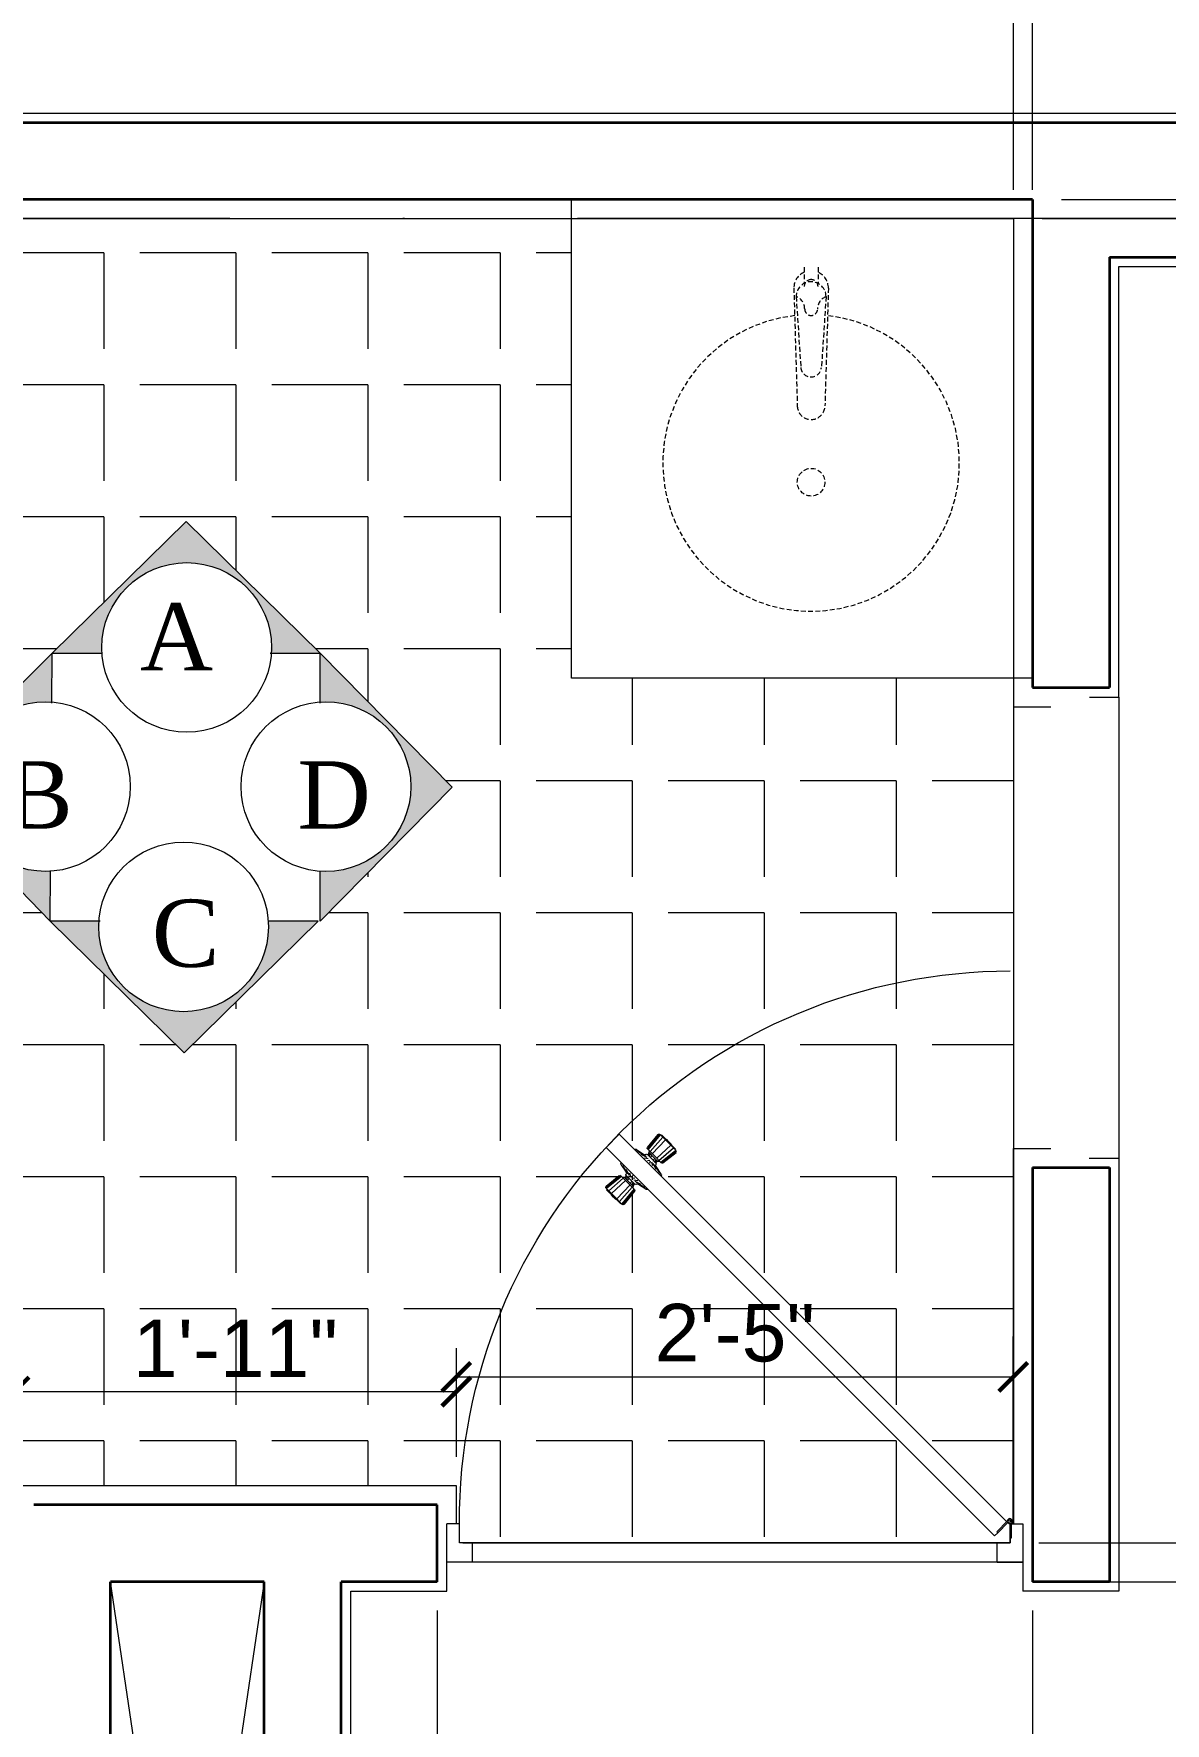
# Model space of a CAD drawing. Header units: inches. Extents: x 10755 to 33653, y -10992 to 10708.
# Drawn here: x 20546.8 to 20605.7, y 4442.9 to 4530.9 of the extents above; entities that cross this region are included whole.
import ezdxf

# ---------------------------------------------------------------- set-up
doc = ezdxf.new("R2010")
doc.units = ezdxf.units.IN
doc.header["$MEASUREMENT"] = 0
doc.linetypes.add('ACAD_ISO10W100', pattern=[18, 12, -3, 0, -3])
doc.linetypes.add('HIDDEN', pattern=[0.375, 0.25, -0.125])
for name, color, linetype, lineweight in [('beam in plan', 241, 'HIDDEN', 20), ('calico brown', 43, 'Continuous', 9), ('centerline', 9, 'ACAD_ISO10W100', 5), ('Dimention', 4, 'Continuous', 15), ('hatch', 33, 'Continuous', 5), ('hatch 2', 8, 'Continuous', 13), ('L1 furnitures', 252, 'Continuous', 9), ('PLASTER', 50, 'Continuous', 9), ('PUERTAS', 7, 'Continuous', 0), ('sill line', 21, 'Continuous', 20), ('Text', 150, 'Continuous', 18), ('Text1', 3, 'Continuous', 18), ('tile', 93, 'Continuous', 0), ('wall', 1, 'Continuous', 35)]:
    doc.layers.add(name, color=color, linetype=linetype, lineweight=lineweight)
doc.styles.add('ATTR', font='romans.shx', dxfattribs={"width": 0.8, "height": 0.7})
doc.styles.get("Standard").update_dxf_attribs({"font": 'arial.ttf'})
doc.dimstyles.new('s3', dxfattribs={"dimscale": 3, "dimtxt": 1, "dimasz": 0.5, "dimexe": 0.5, "dimexo": 0.5, "dimgap": 0.25, "dimtad": 1, "dimzin": 3, "dimdsep": 46, "dimlunit": 4, "dimtxsty": 'Standard', "dimblk": 'ARCHTICK', "dimcen": 0, "dimclrd": 256, "dimclre": 256, "dimclrt": 6, "dimadec": 0, "dimazin": 0, "dimtfac": 0.5, "dimtix": 1, "dimtmove": 1, "dimatfit": 3, "dimfxl": 0.5, "dimfrac": 1, "dimtolj": 1, "dimtzin": 0, "dimarcsym": 1})

# ---------------------------------------------------------------- blocks, each defined once
blk = doc.blocks.new('2ft6in')
at = {"layer": 'PUERTAS', "color": 2}
for p, q in [((0.8382739571970887, 2.098696305183694), (21.02350648355787, 22.28325227598543)), ((21.70704303888488, 21.59971572085487), (21.02350648355787, 22.28325227598543)), ((21.70704303888488, 21.59971572085487), (1.474670060357312, 1.368019297719002)), ((18.32758337960695, 21.75791146312258), (18.31359909029561, 21.77189575222292)), ((21.18170222543995, 18.90379261710041), (21.19568651512964, 18.8898083279928)), ((0, 2.000000000181899), (0, 0)), ((0.5999999998311978, 2.000000000181899), (0, 2.000000000181899)), ((0.5999999998311978, 1.262818769129808), (0.5999999998311978, 2.036860984335362)), ((0.6666666669188999, 1.262818769129808), (0.6666666669188999, 2.007517386417021)), ((1.312399352464126, 1.530290005626739), (0.785817910276819, 2.05687144780677)), ((1.359539804601809, 1.577430457567971), (0.8122093053243589, 2.124760956830869)), ((29.33333333366318, 0.9999999998981366), (29.33333333366318, 2.000000000181899)), ((29.33333333366318, 2.000000000181899), (30, 2.000000000181899)), ((30, 0), (30, 2.000000000181899)), ((0.6666666669188999, 1.262818769129808), (0.5999999998311978, 1.262818769129808)), ((0.6666666669188999, 0.9999999998981366), (0.6666666669188999, 1.262818769129808)), ((1.333333333255723, 0.9999999998981366), (0.6666666669188999, 0.9999999998981366)), ((1.359539804601809, 1.577430457567971), (1.312399352464126, 1.530290005626739)), ((1.474670060357312, 1.368019297719002), (1.312399352464126, 1.530290005626739)), ((1.333333333255723, 0), (1.333333333255723, 0.9999999998981366)), ((28.6666666669189, 0), (28.6666666669189, 0.9999999998981366)), ((28.6666666669189, 0.9999999998981366), (29.33333333366318, 0.9999999998981366)), ((1.333333333255723, 0), (0, 0)), ((28.6666666669189, 0), (30, 0))]:
    blk.add_line(p, q, dxfattribs=at)
at = {"layer": 'PUERTAS', "color": 8}
for p, q in [((18.43777046614559, 21.89606712845125), (18.56194184237393, 22.02023850428668)), ((18.57592613148154, 22.00625421517907), (18.56194184237393, 22.02023850428668)), ((19.41588949144352, 21.38341861975641), (18.75407618461759, 22.13581887570763)), ((19.50817554377136, 21.47570467208425), (18.87634177459404, 22.25808446550218)), ((19.55196348542813, 21.52759258737933), (18.93182624061592, 22.29548894418986)), ((18.80624500781414, 20.78187410917599), (18.03834865038516, 21.40201135437383)), ((18.85813292232342, 20.82566205140756), (18.07575312908739, 21.45749582019198)), ((18.95041897482588, 20.9179481033425), (18.19801871967502, 21.57976141037943)), ((18.43777046614559, 21.89606712845125), (18.31359909029561, 21.77189575222292)), ((19.0660623946751, 21.03359152357734), (18.33844149246579, 21.72018418336665)), ((19.29730264257523, 21.26483177109185), (18.61365341179771, 21.99539610272041)), ((19.40236335369991, 21.07919408239104), (19.30924124617013, 21.17231618993537)), ((19.46828713273862, 21.14511786163348), (19.37516502520884, 21.23823996877763)), ((19.51088395994157, 21.18771468842169), (19.41776185238268, 21.28083679596602)), ((19.53116815633257, 21.20799888542388), (19.43804604880279, 21.30112099296821)), ((19.88894823807641, 21.24480114538892), (19.57588524543098, 21.08305204751377)), ((20.06677259269054, 21.42262550058513), (19.63939511936042, 21.14656192144321)), ((18.91121209459379, 20.26706500189903), (19.18727567314636, 20.69444247522188)), ((19.12583870976232, 20.80266943824245), (19.03271660240716, 20.89579154578678)), ((19.14612290635705, 20.82295363524463), (19.05300079882727, 20.91607574239606)), ((19.08903644920792, 20.44488935670233), (19.25078554687207, 20.75795234915131)), ((19.18871973335627, 20.86555046243302), (19.09559762579738, 20.95867256918427)), ((19.25464351239498, 20.93147424128256), (19.16152140483609, 21.02459634843399)), ((19.2765418641211, 20.63239477142633), (19.32034397334792, 20.82751077561261)), ((19.4262437542493, 20.78209666175826), (19.39595102271414, 20.90311782478966)), ((19.55174093283131, 20.90759384033299), (19.43071977020008, 20.93788657187542)), ((19.70144282295951, 21.05729573066492), (19.50632681898423, 21.01349362144538)), ((20.48108649297501, 20.27765206085314), (20.43728438415565, 20.08253605666687)), ((20.66859190788819, 20.46515747557714), (20.50684281042777, 20.15209448312817)), ((20.84641626288067, 20.64298183038045), (20.57035268394975, 20.2156043570576)), ((19.69085576440557, 19.48742133169435), (20.11823323773569, 19.76348491083627)), ((19.86868011939805, 19.66524568689056), (20.1817431114614, 19.8269947847657)), ((20.05618553434033, 19.85275110161456), (20.25130153793725, 19.896553211227)), ((20.20566487207543, 19.38245424490015), (20.82580211688764, 18.61455788808962)), ((20.20588742467226, 20.00245299194648), (20.32690858730348, 19.97216026040405)), ((20.22646020114189, 19.7020479476414), (20.31958230808959, 19.60892584009707)), ((20.246744397562, 19.72233214385778), (20.33986650509178, 19.62921003631345)), ((20.2494528137322, 19.43434216019523), (20.88128658229834, 18.65196236678457)), ((20.28934122473584, 19.764928970646), (20.38246333209099, 19.67180686350184)), ((20.33138460264308, 20.12795017052122), (20.36167733478942, 20.00692900748982)), ((20.34173886606004, 19.52662821252306), (21.00355217288597, 18.77422795696475)), ((20.35526500380365, 19.83085275028134), (20.4483871111297, 19.73773064273701)), ((20.45738228588016, 19.64227163235773), (21.14397494550212, 18.91465072956635)), ((20.50298484507948, 19.97857259099692), (20.59610695205629, 19.88545048385276)), ((20.5689086241473, 20.04449636984646), (20.662030731095, 19.9513742630952)), ((20.61150545114651, 20.08709319703485), (20.70462755809422, 19.99397108988342)), ((20.63178964753752, 20.10737739403703), (20.7249117550964, 20.0142552864927)), ((20.68862253378029, 19.87351188027242), (21.41918686503777, 19.18986264891282)), ((20.8072093820665, 19.99209872893698), (21.55960963782854, 19.33028542230022)), ((20.89949543459807, 20.08438478087191), (21.68187522780499, 19.4525510124804)), ((20.9513833494857, 20.12817272310349), (21.71927970688557, 19.50803547829855)), ((21.31985789077589, 19.01397970382823), (21.19568651512964, 18.8898083279928)), ((21.31985789077589, 19.01397970382823), (21.44402926700423, 19.13815108005656)), ((21.43004497748916, 19.15213536915689), (21.44402926700423, 19.13815108005656)), ((0, 0), (30, 0))]:
    blk.add_line(p, q, dxfattribs=at)
at = {"layer": 'PUERTAS', "color": 1}
for p, q in [((18.81952605492552, 22.2498541384266), (18.45175475583528, 21.88208283895074)), ((18.89502697312855, 22.27676966404397), (18.47604745192803, 21.85779014284344)), ((18.84381875142572, 22.2255614423193), (18.81952605492552, 22.2498541384266)), ((19.54162230074871, 21.59345231946645), (18.99403303416329, 22.27151480693283)), ((18.05706793055288, 21.43881062164292), (18.47604745192803, 21.85779014284344)), ((18.74038527513039, 20.79221529384813), (18.06232278764946, 21.33980456041172)), ((18.08398345616297, 21.51431153987505), (18.45175475583528, 21.88208283895074)), ((18.10827615225571, 21.49001884376776), (18.08398345616297, 21.51431153987505)), ((18.82941132228007, 20.79694045118958), (19.18315423303284, 21.15068336174591)), ((19.53689714398934, 21.50442627230223), (19.18315423303284, 21.15068336174591)), ((19.45067418774124, 21.31374913130276), (19.23538132561953, 21.09845626918104)), ((19.54793476435589, 21.22476549322892), (19.32850343314931, 21.00533416163671)), ((19.53826763897086, 21.2150983680549), (19.44514553202316, 21.30822047559923)), ((19.44558754729223, 21.41311667580885), (19.45067418774124, 21.40803003557812)), ((19.63769800122827, 21.22888655342831), (19.64144482687698, 21.22577115285094)), ((19.73673045492615, 21.23541460421256), (19.73120806377847, 21.22989221345051)), ((20.12170753403916, 21.49083049691399), (19.73673045492615, 21.23541460421256)), ((20.22319829370826, 21.48362064112007), (20.21598843831453, 21.49083049691399)), ((18.84300709806848, 20.21213006055768), (19.09842299038428, 20.59710713966342)), ((18.92072091935552, 20.88825004768296), (18.92580755980453, 20.88316340745951)), ((19.02008846387616, 20.88316340745951), (19.23538132561953, 21.09845626918104)), ((19.11873922674567, 20.79556995561143), (19.02561711976887, 20.88869206315576)), ((19.09842299038428, 20.59710713966342), (19.10394538153196, 20.60262953081838)), ((19.10495104116853, 20.69613959335402), (19.10806644175318, 20.69239276790177)), ((19.10907210176811, 20.78590283044468), (19.32850343314931, 21.00533416163671)), ((20.65920536671183, 20.31293969261606), (20.65368297597161, 20.3074173014611)), ((20.91462125940598, 20.69791677172179), (20.65920536671183, 20.31293969261606)), ((20.90741140380851, 20.79940753139817), (20.91462125940598, 20.79219767599716)), ((18.85021695366595, 20.1106393008813), (18.84300709806848, 20.11784915628232)), ((19.53443006318412, 19.42642619116668), (19.54163991918904, 19.41921633537277)), ((19.63592082326068, 19.41921633537277), (20.02089790257742, 19.67463222806691)), ((20.02089790257742, 19.67463222806691), (20.02642029314302, 19.68015461922914)), ((20.11993035566411, 19.68116027885117), (20.11618353001541, 19.68427567942854)), ((20.2096935925656, 19.68528133905056), (20.42912492435426, 19.90471267064277)), ((20.21936071792152, 19.69494846422458), (20.3124828254804, 19.60182635707315)), ((20.22073121351423, 19.40562055997725), (20.57447412385955, 19.75936347092647)), ((20.30695416976232, 19.59629770097672), (20.52224703188404, 19.81159056309843)), ((20.31204081018222, 19.49693015647063), (20.30695416976232, 19.50201679709426)), ((20.64855625573546, 20.12414400222769), (20.42912492435426, 19.90471267064277)), ((20.7375398935983, 20.02688342481997), (20.52224703188404, 19.81159056309843)), ((20.92821703481604, 20.11310638108989), (20.57447412385955, 19.75936347092647)), ((20.63888913037954, 20.11447687666805), (20.73201123770559, 20.02135476912372)), ((20.65267731592758, 20.21390723892546), (20.64956191534293, 20.21765406477061)), ((20.83690743811894, 20.02179678498942), (20.83182079769904, 20.02688342481997)), ((21.01724308179109, 20.11783153843135), (21.69530556924292, 19.57024227186776)), ((21.70056042636861, 19.47123621102946), (21.28158090513898, 19.05225668943604)), ((21.67364490072941, 19.39573529240442), (21.30587360166828, 19.02796399332874)), ((21.64935220463667, 19.42002798851172), (21.67364490072941, 19.39573529240442)), ((20.21600605675485, 19.3165945128203), (20.76359532293282, 18.63853202534665)), ((20.86260138376383, 18.63327716823551), (21.28158090513898, 19.05225668943604)), ((20.91380960587412, 18.68448538996017), (20.93810230217059, 18.66019269385288)), ((20.93810230217059, 18.66019269385288), (21.30587360166828, 19.02796399332874))]:
    blk.add_line(p, q, dxfattribs=at)
at = {"layer": 'PUERTAS', "color": 2}
for radius in [0.1293466780470952, 0.06268001137998874]:
    blk.add_circle((0.683333333407063, 2.135785798513098), radius, dxfattribs=at)
at = {"layer": 'PUERTAS', "color": 8}
blk.add_arc((0.683333333407063, 2.135785798513098), 28.65032177470216, 359.7284504388661, 90.03333050544015, dxfattribs=at)
at = {"layer": 'PUERTAS', "color": 1}
for centre, start, end in [((18.94216742526623, 22.22962921210274), 38.92362674490477, 135.0000000005896), ((19.40353373560356, 21.36088958324399), 315.0000000005895, 44.99999999941044), ((19.48975669185165, 21.55156672463636), 315.0000000005895, 38.92362674490477), ((19.59507521649357, 21.17762504128768), 50.2572454163386, 135.0000000005896), ((19.68406761164078, 21.27703266578465), 230.2572454163386, 315.0000000005895), ((20.16884798617684, 21.44369004496548), 44.99999999941044, 135.0000000005896), ((18.78227087014238, 20.84408090313809), 231.0763732541847, 315.0000000005895), ((18.97294801173848, 20.93030385939346), 224.9999999994105, 315.0000000005895), ((19.15621255390579, 20.73876237810327), 135.0000000005896, 219.7427545827537), ((19.05680492939427, 20.64976998315251), 315.0000000005895, 39.74275458275378), ((20.70082342810929, 20.26027684951987), 135.0000000005896, 219.7427545827537), ((20.86748080726829, 20.74505722366303), 315.0000000005895, 44.99999999941044), ((18.89014755020617, 20.16498960861645), 135.0000000005896, 224.9999999994105), ((19.58878037132672, 19.466356787314), 224.9999999994105, 315.0000000005895), ((20.0735607452807, 19.63301416728791), 50.2572454163386, 135.0000000005896), ((20.16255314042792, 19.73242179099179), 230.2572454163386, 315.0000000005895), ((20.26787166565191, 19.35848010764312), 135.0000000005896, 218.9236267449048), ((20.35409462172538, 19.54915724903549), 135.0000000005896, 224.9999999994105), ((20.60141580359777, 20.1712844541762), 315.0000000005895, 39.74275458275378), ((20.78468034556136, 19.97974297288602), 44.99999999941044, 135.0000000005896), ((20.97535748675, 20.06596592914138), 51.07637325418466, 135.0000000005896), ((21.65341997423093, 19.5183766629707), 315.0000000005895, 51.07637325418466), ((20.81546093162615, 18.68041762017674), 218.9236267449048, 315.0000000005895)]:
    blk.add_arc(centre, 0.06666666666710647, start, end, dxfattribs=at)
blk = doc.blocks.new('_ArchTick')
at = {"color": 0, "const_width": 0.15}
blk.add_lwpolyline([(-0.5, -0.5), (0.5, 0.5)], dxfattribs=at)
blk = doc.blocks.new('*D1941')
at = {"layer": 'Defpoints', "color": 0, "transparency": 16777216}
for p in [(6680.552512747375, 6868.954660867959), (6680.552512747375, 6851.81887165968), (6751.552521635111, 6851.81879895947)]:
    blk.add_point(p, dxfattribs=at)
at = {"layer": 'Dimention', "lineweight": -2, "transparency": 16777216}
for p, q in [((6680.552512747375, 6853.31887165968), (6680.552512747375, 6870.454660867959)), ((6751.552521635111, 6853.31879895947), (6751.552521635111, 6870.454660867959)), ((6751.552521635111, 6868.954660867959), (6680.552512747375, 6868.954660867959))]:
    blk.add_line(p, q, dxfattribs=at)
at = {"layer": 'Dimention', "lineweight": -2, "transparency": 16777216, "xscale": 1.5, "yscale": 1.5, "zscale": 1.5, "rotation": 180}
blk.add_blockref('_ArchTick', (6680.552512747375, 6868.954660867959), dxfattribs=at)
at = {"layer": 'Dimention', "lineweight": -2, "transparency": 16777216, "xscale": 1.5, "yscale": 1.5, "zscale": 1.5}
blk.add_blockref('_ArchTick', (6751.552521635111, 6868.954660867959), dxfattribs=at)
at = {"layer": 'Dimention', "color": 6, "transparency": 16777216, "insert": (6716.052517191243, 6871.236379831124), "char_height": 3, "attachment_point": 5}
blk.add_mtext('\\A1;5\'-11"', dxfattribs=at)
blk = doc.blocks.new('*D1942')
at = {"layer": 'Defpoints', "color": 0, "transparency": 16777216}
for p in [(6750.552520918854, 6863.533037452369), (6681.552512299345, 6851.818819100883), (6750.552520918854, 6851.817645203046)]:
    blk.add_point(p, dxfattribs=at)
at = {"layer": 'Dimention', "lineweight": -2, "transparency": 16777216}
for p, q in [((6681.552512299345, 6853.318819100883), (6681.552512299345, 6865.033037452369)), ((6750.552520918854, 6853.317645203046), (6750.552520918854, 6865.033037452369)), ((6681.552512299345, 6863.533037452369), (6750.552520918854, 6863.533037452369))]:
    blk.add_line(p, q, dxfattribs=at)
at = {"layer": 'Dimention', "lineweight": -2, "transparency": 16777216, "xscale": 1.5, "yscale": 1.5, "zscale": 1.5, "rotation": 180}
blk.add_blockref('_ArchTick', (6681.552512299345, 6863.533037452369), dxfattribs=at)
at = {"layer": 'Dimention', "lineweight": -2, "transparency": 16777216, "xscale": 1.5, "yscale": 1.5, "zscale": 1.5}
blk.add_blockref('_ArchTick', (6750.552520918854, 6863.533037452369), dxfattribs=at)
at = {"layer": 'Dimention', "color": 6, "transparency": 16777216, "insert": (6716.052516609099, 6865.814756415534), "char_height": 3, "attachment_point": 5}
blk.add_mtext('\\A1;5\'-9"', dxfattribs=at)
blk = doc.blocks.new('*D1946')
at = {"layer": 'Defpoints', "color": 0, "transparency": 16777216}
for p in [(6721.551281393722, 6790.726478796198), (6721.551281393722, 6785.825515271734), (6698.551281393668, 6776.825515271742)]:
    blk.add_point(p, dxfattribs=at)
at = {"layer": 'Dimention', "lineweight": -2, "transparency": 16777216}
for p, q in [((6698.551281393668, 6778.325515271742), (6698.551281393668, 6792.226478796198)), ((6721.551281393722, 6787.325515271734), (6721.551281393722, 6792.226478796198)), ((6698.551281393668, 6790.726478796198), (6721.551281393722, 6790.726478796198))]:
    blk.add_line(p, q, dxfattribs=at)
at = {"layer": 'Dimention', "lineweight": -2, "transparency": 16777216, "xscale": 1.5, "yscale": 1.5, "zscale": 1.5, "rotation": 180}
blk.add_blockref('_ArchTick', (6698.551281393668, 6790.726478796198), dxfattribs=at)
at = {"layer": 'Dimention', "lineweight": -2, "transparency": 16777216, "xscale": 1.5, "yscale": 1.5, "zscale": 1.5}
blk.add_blockref('_ArchTick', (6721.551281393722, 6790.726478796198), dxfattribs=at)
at = {"layer": 'Dimention', "color": 6, "transparency": 16777216, "insert": (6710.051281393695, 6792.982617950359), "char_height": 3, "attachment_point": 5}
blk.add_mtext('\\A1;1\'-11"', dxfattribs=at)
blk = doc.blocks.new('*D1947')
at = {"layer": 'Defpoints', "color": 0, "transparency": 16777216}
for p in [(6750.551415588675, 6791.493383489825), (6750.551415588675, 6788.40309974238), (6721.551281393722, 6785.825515271734)]:
    blk.add_point(p, dxfattribs=at)
at = {"layer": 'Dimention', "lineweight": -2, "transparency": 16777216}
for p, q in [((6721.551281393722, 6787.325515271734), (6721.551281393722, 6792.993383489825)), ((6750.551415588675, 6789.90309974238), (6750.551415588675, 6792.993383489825)), ((6721.551281393722, 6791.493383489825), (6750.551415588675, 6791.493383489825))]:
    blk.add_line(p, q, dxfattribs=at)
at = {"layer": 'Dimention', "lineweight": -2, "transparency": 16777216, "xscale": 1.5, "yscale": 1.5, "zscale": 1.5, "rotation": 180}
blk.add_blockref('_ArchTick', (6721.551281393722, 6791.493383489825), dxfattribs=at)
at = {"layer": 'Dimention', "lineweight": -2, "transparency": 16777216, "xscale": 1.5, "yscale": 1.5, "zscale": 1.5}
blk.add_blockref('_ArchTick', (6750.551415588675, 6791.493383489825), dxfattribs=at)
at = {"layer": 'Dimention', "color": 6, "transparency": 16777216, "insert": (6736.051348491199, 6793.77510245299), "char_height": 3, "attachment_point": 5}
blk.add_mtext('\\A1;2\'-5"', dxfattribs=at)
blk = doc.blocks.new('*D1948')
at = {"layer": 'Defpoints', "color": 0, "transparency": 16777216}
for p in [(6720.551281393722, 6780.825515271751), (6751.551281384001, 6780.824966277753), (6751.551281384001, 6766.273733957962)]:
    blk.add_point(p, dxfattribs=at)
at = {"layer": 'Dimention', "lineweight": -2, "transparency": 16777216}
for p, q in [((6720.551281393722, 6779.325515271751), (6720.551281393722, 6764.773733957962)), ((6751.551281384001, 6779.324966277753), (6751.551281384001, 6764.773733957962)), ((6720.551281393722, 6766.273733957962), (6751.551281384001, 6766.273733957962))]:
    blk.add_line(p, q, dxfattribs=at)
at = {"layer": 'Dimention', "lineweight": -2, "transparency": 16777216, "xscale": 1.5, "yscale": 1.5, "zscale": 1.5, "rotation": 180}
blk.add_blockref('_ArchTick', (6720.551281393722, 6766.273733957962), dxfattribs=at)
at = {"layer": 'Dimention', "lineweight": -2, "transparency": 16777216, "xscale": 1.5, "yscale": 1.5, "zscale": 1.5}
blk.add_blockref('_ArchTick', (6751.551281384001, 6766.273733957962), dxfattribs=at)
at = {"layer": 'Dimention', "color": 6, "transparency": 16777216, "insert": (6736.051281388862, 6768.529873112123), "char_height": 3, "attachment_point": 5}
blk.add_mtext('\\A1;2\'-7"', dxfattribs=at)
blk = doc.blocks.new('*D1949')
at = {"layer": 'Defpoints', "color": 0, "transparency": 16777216}
for p in [(6750.552520938825, 6851.818819100886), (6767.816699620496, 6851.818819100886), (6750.384614726803, 6782.847489871046)]:
    blk.add_point(p, dxfattribs=at)
at = {"layer": 'Dimention', "lineweight": -2, "transparency": 16777216}
for p, q in [((6752.052520938825, 6851.818819100886), (6769.316699620496, 6851.818819100886)), ((6767.816699620496, 6782.847489871046), (6767.816699620496, 6851.818819100886)), ((6751.884614726803, 6782.847489871046), (6769.316699620496, 6782.847489871046))]:
    blk.add_line(p, q, dxfattribs=at)
at = {"layer": 'Dimention', "lineweight": -2, "transparency": 16777216, "xscale": 1.5, "yscale": 1.5, "zscale": 1.5}
for p, rotation in [((6767.816699620496, 6851.818819100886), 90), ((6767.816699620496, 6782.847489871046), 270)]:
    blk.add_blockref('_ArchTick', p, dxfattribs=dict(at, rotation=rotation))
at = {"layer": 'Dimention', "color": 6, "transparency": 16777216, "insert": (6765.534980657329, 6817.333154485967), "char_height": 3, "attachment_point": 5, "rotation": 90}
blk.add_mtext('\\A1;5\'-9"', dxfattribs=at)
blk = doc.blocks.new('*D1950')
at = {"layer": 'Defpoints', "color": 0, "transparency": 16777216}
for p in [(6751.552538648464, 6852.818819100884), (6751.552538648464, 6780.825515271722), (6774.528494096681, 6780.825515271722)]:
    blk.add_point(p, dxfattribs=at)
at = {"layer": 'Dimention', "lineweight": -2, "transparency": 16777216}
for p, q in [((6753.052538648464, 6852.818819100884), (6776.028494096681, 6852.818819100884)), ((6774.528494096681, 6852.818819100884), (6774.528494096681, 6780.825515271722)), ((6753.052538648464, 6780.825515271722), (6776.028494096681, 6780.825515271722))]:
    blk.add_line(p, q, dxfattribs=at)
at = {"layer": 'Dimention', "lineweight": -2, "transparency": 16777216, "xscale": 1.5, "yscale": 1.5, "zscale": 1.5}
for p, rotation in [((6774.528494096681, 6852.818819100884), 90), ((6774.528494096681, 6780.825515271722), 270)]:
    blk.add_blockref('_ArchTick', p, dxfattribs=dict(at, rotation=rotation))
at = {"layer": 'Dimention', "color": 6, "transparency": 16777216, "insert": (6772.246775133514, 6816.822167186305), "char_height": 3, "attachment_point": 5, "rotation": 90}
blk.add_mtext('\\A1;6\'-0"', dxfattribs=at)
blk = doc.blocks.new('A$C00616E25')
at = {"layer": 'Text1'}
h = blk.add_hatch(color=256, dxfattribs=at)
edge = h.paths.add_edge_path()
edge.add_line((-1.242511940294662, 11.54404105520371), (-4.663644785156976, 8.173513989731873))
edge.add_line((-4.66364478515743, 8.173513989731873), (-4.411495450952089, 8.025288649198046))
edge.add_arc((-1.213398361675445, 4.97765499288289), 4.417679922259773, 44.1214340012196, 136.3800230707325, ccw=False)
edge.add_line((1.95790345930709, 8.053161561851084), (2.17862090458857, 8.173513989724597))
edge.add_line((2.178620904588115, 8.173513989726416), (-1.242511940295117, 11.54404105520553))
edge = h.paths.add_edge_path()
edge.add_line((-4.411495450951861, 8.025288649196227), (-4.663644785157203, 8.173513989731873))
edge.add_line((-4.66364478515743, 8.173513989731873), (-6.300581632855256, 6.560790894822276))
edge.add_line((-6.300581632855028, 6.560790894820457), (-6.300581632849116, 4.67350075820832))
edge.add_line((-6.300581632849116, 4.67350075820832), (-5.62135345776619, 4.673500758210139))
edge.add_arc((-1.242511940246459, 5.263210086559411), 4.418371886509595, 179.9999999964946, 187.6700158156824, ccw=False)
edge.add_arc((-0.923997172995314, 4.784155474988438), 4.761049095704188, 137.0969164270172, 174.2251520423827, ccw=False)
h.paths.add_polyline_path([(-6.300581632855028, 6.560790894820457), (-8.216207927701362, 4.673500758217415), (-6.300581632849116, 4.67350075820832)])
edge = h.paths.add_edge_path()
edge.add_line((3.541918367172457, 6.830382575581098), (2.178620904588342, 8.173513989726416))
edge.add_line((2.178620904588115, 8.173513989726416), (1.957903459306635, 8.053161561852903))
edge.add_arc((-1.082638557018072, 5.06498360765363), 4.263109573891363, 2.6651056167368097, 44.50235467439478, ccw=False)
edge.add_arc((-1.2425119402983, 5.263210086530307), 4.418371886503929, -7.670015815315708, 3.881723387166858e-09, ccw=False)
edge.add_line((3.136329577219385, 4.673500758211958), (3.541918367178368, 4.673500758213777))
edge.add_line((3.541918367178368, 4.673500758210139), (3.541918367171547, 6.830382575579279))
h.paths.add_polyline_path([(3.541918367172002, 6.83038257559565), (3.541918367178368, 4.673500758210139), (5.731184047153874, 4.673500758217415)])
h = blk.add_hatch(color=256, dxfattribs=at)
edge = h.paths.add_edge_path()
edge.add_line((-15.1389612918465, -2.248366443420309), (-11.79423909331013, -5.69473207345618))
edge.add_line((-11.79423909330899, -5.694732073452542), (-11.64412304510211, -5.443703767501574))
edge.add_arc((-8.572541861940408, -2.268599843098855), 4.417679922259793, 133.6908542163585, 225.9494432858754, ccw=False)
edge.add_line((-11.62412936588771, 0.925724749249639), (-11.74281971157961, 1.147340406156218))
edge.add_line((-11.74281971158098, 1.147340406156218), (-15.13896129184673, -2.248366443420309))
edge = h.paths.add_edge_path()
edge.add_line((-11.64412304510233, -5.443703767505212), (-11.79423909330922, -5.694732073454361))
edge.add_line((-11.79423909330899, -5.694732073452542), (-10.19386305986882, -7.343742254075551))
edge.add_line((-10.19386305986882, -7.343742254079189), (-8.306626216068707, -7.357925171889292))
edge.add_line((-8.306626216069162, -7.357925171887473), (-8.301521840650594, -6.678716176675152))
edge.add_arc((-8.587261983667304, -5.205240555593264), 1.500925659469084, 258.4119243801437, 280.974724812427, ccw=False)
edge.add_arc((-8.571687405222292, -2.268924867987153), 4.41804049574371, 225.9385482622543, 265.884488789506, ccw=False)
h.paths.add_polyline_path([(-10.19386305986882, -7.343742254079189), (-8.321022079108843, -9.27349737377881), (-8.306626216069162, -7.357925171887473)])
edge = h.paths.add_edge_path()
edge.add_line((-10.38948109280636, 2.500505787802467), (-11.74281971158075, 1.147340406156218))
edge.add_line((-11.74281971158098, 1.147340406156218), (-11.62412936588817, 0.925724749249639))
edge.add_arc((-8.660012241391996, -2.134552288813211), 4.260432592757425, 92.2207643545214, 134.0855363668895, ccw=False)
edge.add_arc((-8.858307679656718, -2.295566663313366), 4.418371886503929, 81.8994043998232, 89.56942021902051, ccw=False)
edge.add_line((-8.235708166144832, 2.078719561113758), (-8.232660180908852, 2.484296898161119))
edge.add_line((-8.232660180909079, 2.484296898162938), (-10.38948109280545, 2.500505787802467))
h.paths.add_polyline_path([(-10.38948109282092, 2.500505787802467), (-8.232660180909079, 2.484296898162938), (-8.216207927701362, 4.673500758217415)])
h = blk.add_hatch(color=256, dxfattribs=at)
edge = h.paths.add_edge_path()
edge.add_line((12.60172434414062, -2.300195229234305), (9.23119727866947, -5.721328074096164))
edge.add_line((9.231197278668787, -5.721328074094345), (9.082971938133142, -5.469178739887866))
edge.add_arc((6.038579037234967, -2.271095832373248), 4.415434567330691, 313.5896605048187, 405.9088824232254)
edge.add_line((9.110844850787998, 0.900220170367902), (9.23119727866083, 1.120937615649382))
edge.add_line((9.231197278661512, 1.120937615649382), (12.60172434414085, -2.300195229234305))
edge = h.paths.add_edge_path()
edge.add_line((9.082971938132914, -5.469178739889685), (9.23119727866856, -5.721328074094345))
edge.add_line((9.231197278668787, -5.721328074094345), (7.618474183757598, -7.358264921791488))
edge.add_line((7.618474183757598, -7.358264921793307), (5.731184047145462, -7.35826492178785))
edge.add_line((5.731184047145234, -7.358264921786031), (5.731184047147735, -6.679036746703787))
edge.add_arc((6.320893375495416, -2.300195229183373), 4.418371886509595, 262.3299841843175, 270.0000000035052)
edge.add_arc((5.841838763924443, -1.981680461933138), 4.761049095704188, 275.7748479576172, 312.9030835729827)
h.paths.add_polyline_path([(7.618474183757598, -7.358264921793307), (5.731184047153874, -9.27389121663873), (5.731184047145234, -7.358264921786031)])
edge = h.paths.add_edge_path()
edge.add_line((7.888065864517102, 2.484235078234633), (9.231197278661512, 1.120937615649382))
edge.add_line((9.231197278661512, 1.120937615649382), (9.110844850787771, 0.900220170367902))
edge.add_arc((6.122666896587134, -2.14032184595635), 4.263109573891207, 45.49764532560284, 87.3348943832628)
edge.add_arc((6.320893375465403, -2.300195229236124), 4.418371886503929, 89.99999999611813, 97.67001581531547)
edge.add_line((5.731184047145689, 2.078646288282471), (5.731184047147281, 2.484235078241909))
edge.add_line((5.731184047147281, 2.484235078241909), (7.888065864516193, 2.484235078234633))
h.paths.add_polyline_path([(7.888065864531654, 2.484235078234633), (5.731184047147281, 2.484235078241909), (5.731184047153874, 4.673500758217415)])
h = blk.add_hatch(color=256, dxfattribs=at)
edge = h.paths.add_edge_path()
edge.add_line((-1.34732609168077, -16.14403767078693), (2.073806753192002, -12.77351060532601))
edge.add_line((2.073806753192002, -12.77351060532601), (1.821657418987343, -12.62528526478854))
edge.add_arc((-1.376425615489097, -9.580863349307037), 4.415454664568548, 224.0913891371583, 316.4100679344345, ccw=False)
edge.add_line((-4.547741491272063, -12.65315817742339), (-4.768458936554453, -12.77351060529691))
edge.add_line((-4.768458936553543, -12.77351060529691), (-1.34732609168077, -16.14403767078693))
edge = h.paths.add_edge_path()
edge.add_line((1.821657418987343, -12.62528526478854), (2.073806753192002, -12.77351060532601))
edge.add_line((2.073806753192002, -12.77351060532601), (3.710743600894602, -11.16078751042005))
edge.add_line((3.710743600894602, -11.16078751042005), (3.710743600894602, -9.273497373807913))
edge.add_line((3.710743600894602, -9.273497373807913), (3.031515425812358, -9.273497373807913))
edge.add_arc((-1.347326091710784, -9.863206702140815), 4.418371886510372, -3.7032918953627814e-09, 7.670015815484476, ccw=False)
edge.add_arc((-1.65279915071369, -9.390051328522532), 4.747482182915804, 317.04191892101255, 354.28014954802455, ccw=False)
h.paths.add_polyline_path([(3.710743600894602, -11.16078751042005), (5.626369895747303, -9.273497373822465), (3.710743600894602, -9.273497373807913)])
edge = h.paths.add_edge_path()
edge.add_line((-6.131756399133337, -11.43037919114795), (-4.768458936553543, -12.77351060529691))
edge.add_line((-4.768458936553543, -12.77351060529691), (-4.547741491271154, -12.65315817742521))
edge.add_arc((-1.507199474936897, -9.664980223233215), 4.263109573891608, 182.6651056165576, 224.5023546742105, ccw=False)
edge.add_arc((-1.347326091657123, -9.863206702109892), 4.418371886504929, 172.3299841845089, 180.0000000037062, ccw=False)
edge.add_line((-5.726167609173899, -9.27349737377881), (-6.131756399133337, -9.27349737377881))
edge.add_line((-6.131756399133337, -9.27349737377881), (-6.131756399133337, -11.43037919114795))
h.paths.add_polyline_path([(-6.131756399133337, -11.4303791911625), (-6.131756399133337, -9.27349737377881), (-8.321022079108843, -9.27349737377881)])
at = {"layer": 'tile'}
for points in [[(3.136329577219385, 4.673500758211958), (5.731184047153874, 4.673500758217415), (-1.242511940294662, 11.54404105520371), (-8.216207927701362, 4.673500758217415), (-5.621353457766418, 4.673500758211958)], [(-8.235708166144832, 2.078719561113758), (-8.216207927701362, 4.673500758217415), (-15.1389612918465, -2.248366443420309), (-8.321022079108843, -9.27349737377881), (-8.301521840650366, -6.678716176676971)], [(5.731184047145689, 2.078646288282471), (5.731184047153874, 4.673500758217415), (12.60172434414062, -2.300195229234305), (5.731184047153874, -9.27389121663873), (5.731184047147735, -6.679036746703787)], [(-5.726167609173899, -9.27349737377881), (-8.321022079108843, -9.27349737377881), (-1.34732609168077, -16.14403767078693), (5.626369895747303, -9.273497373822465), (3.031515425812358, -9.273497373807913)]]:
    blk.add_lwpolyline(points, dxfattribs=at)
for centre, radius in [((-1.213393992772126, 4.976656629653007), 4.418371886498236), ((-8.571543494070283, -2.268602976982947), 4.418371886498236), ((6.034339918589467, -2.27107728170995), 4.418371886498236), ((-1.376444039183298, -9.57665324523623), 4.418371886498237)]:
    blk.add_circle(centre, radius, dxfattribs=at)
at = {"layer": 'Text', "ltscale": 50, "char_height": 3.499993, "width": 10.1958192000819}
for s, insert, attachment_point in [('{\\fTimes New Roman|b0|i0|c0|p18;A}', (0.1672150437580058, 3.78030655800103), 9), ('{\\fTimes New Roman|b0|i0|c0|p18;B}', (-7.143344063678342, -4.465664171597382), 9), ('{\\fTimes New Roman|b0|i0|c0|p18;D}', (4.553506031723373, -4.466058014457303), 7), ('{\\fTimes New Roman|b0|i0|c0|p18;C}', (0.4967755394600317, -11.70640831747369), 9)]:
    blk.add_mtext(s, dxfattribs=dict(at, insert=insert, attachment_point=attachment_point))
blk = doc.blocks.new('A$C73A77BFC')
at = {"layer": 'hatch'}
h = blk.add_hatch(dxfattribs=at)
h.set_pattern_fill('ANGLE', color=256, scale=25, angle=180)
h.set_pattern_definition([(180, (-6571.457092598255, -5896.17185522808), (-8.419446744138054e-16, -6.875000000000001), [5, -1.875]), (270, (-6571.457092598255, -5896.17185522808), (6.875000000000001, -1.262917011620708e-15), [5, -1.875])])
h.paths.add_polyline_path([(156.0946222107059, 955.6461492506696), (110.0955536974743, 955.6469638704302), (110.0954120214847, 947.6469571531698), (103.0954283406891, 947.6469638728031), (103.0954283406718, 880.653660043663), (107.0441129172232, 880.653660043663), (107.0441129172232, 885.9153122165344), (109.8027465925343, 885.9153122165344, -0.8451542547285325), (120.3868705436353, 885.9153122165344), (123.1455042189464, 885.9153122165344), (123.1455042189464, 880.6536600436621), (127.0941887954123, 880.6536600436621), (127.0941887954414, 889.6536600437285), (150.0941887954668, 889.6536600436539), (150.2605336873576, 887.8114204415806, -0.4160948088297484), (179.0947520895652, 916.4611520253902), (179.0950039564314, 930.6832988233937), (179.0950215735638, 931.7195983512993), (156.0957138735812, 931.7195983512993)])
h.paths.add_polyline_path([(136.026405529281, 939.8802750482591), (143.00010151673, 933.0097347512728), (149.8706418137172, 926.0360387638211), (143.00010151673, 919.0623427764167), (143.00010151673, 919.062736619232), (142.8952873653234, 919.062736619233), (135.9215913778953, 912.1921963222685), (128.9478953904672, 919.0627366192766), (122.1299561777296, 926.0878675496351), (129.0527095418747, 933.0097347512728)], flags=16)
h.paths.add_polyline_path([(140.4738953633014, 933.3128906227084, -1), (131.6371515903056, 933.3128906227084, -1)], flags=0)
h.paths.add_polyline_path([(147.7216292746634, 926.0651567113455, -1), (138.8848855016677, 926.0651567113455, -1)], flags=0)
h.paths.add_polyline_path([(133.1157458620037, 926.0676310160725, -1), (124.2790020890079, 926.0676310160725, -1)], flags=0)
h.paths.add_polyline_path([(140.3108453168907, 918.7595807478192, -1), (131.4741015438949, 918.7595807478192, -1)], flags=0)
h.paths.add_polyline_path([(179.0947520895652, 916.4611520253902, 0.4174854939287664), (150.2608554618691, 887.6756346431612), (150.2608554618037, 886.6756346429656), (178.9275221285479, 886.6756346429665), (178.9275221285479, 887.6756346432494), (179.0942423129209, 887.6756346432494), (179.0945884267057, 907.219614046714)], flags=17)
h.paths.add_polyline_path([(178.9735354734394, 887.8114204415806, 2.249879720248789), (178.7815087840127, 887.8114204415806, 0.6528260375367295)], flags=16)
h.paths.add_polyline_path([(178.234648990865, 887.2530651006355), (178.2817894430027, 887.2059246486942), (178.8030560804427, 887.7271912861279), (178.7559148383825, 887.7743309481384)], flags=16)
h.paths.add_polyline_path([(160.299166581628, 906.6474875854228), (160.2445122368827, 906.6338070905658), (160.2668298649778, 906.5343934665743), (160.3395452828072, 906.6071088840854)], flags=0)
h.paths.add_polyline_path([(160.2463916412462, 906.8865067408497), (160.2968861529243, 906.9404664141939), (160.2712508628592, 906.9661017042299), (160.2190237702544, 906.9138746118415)], flags=0)
h.paths.add_polyline_path([(160.6734678763769, 906.563884691016), (160.6212407825833, 906.5116575995389), (160.5685716757962, 906.5643267063215), (160.475449568622, 906.4712045985798), (160.5741003316698, 906.5587980503615, 0.8032311860491953), (160.6838510383104, 906.6288382942839), (161.3961700759655, 907.2553960535997), (161.2557473030383, 907.3958188264687), (160.5281264007281, 906.7092261665848), (160.6437698208147, 906.5935827465628), (160.6838510383104, 906.6288382942839, -1.949436154874089), (160.484064442192, 906.4625667440996, -0.3939499348116222), (160.4892377525875, 906.3717742346389), (160.486122353509, 906.3680274109029, 0.3875871059964608), (160.4902434139931, 906.2782641741414, 1.375087426420174), (160.4851166936405, 906.4615374732493, 1.225321145351959), (160.4693729746796, 906.27338224088), (160.3391955278903, 906.474911571855), (160.4054690618759, 906.5411851052659), (160.2322041430443, 906.7144500239483), (160.2185236482537, 906.6597956792757), (159.9845108459385, 906.7882119739234, -0.6224726204418483), (159.956490793822, 906.9045211965295), (159.9000271064233, 906.8575729148979), (159.9745944452579, 906.8094062993632), (159.9572616360565, 906.9055268569236, -0.2758306228997554), (159.8909839355611, 906.8888064431103), (159.8574583405407, 906.9110492472801), (159.8629807333928, 906.9055268551274, 0.4142135521696177), (159.9572616359092, 906.9055268567763), (160.0828074498713, 906.9504907803775), (160.1544895330271, 907.1831707169586, -0.5634059713023533), (160.0422253099287, 907.2032272303113), (160.6921469095223, 908.0080046126004), (161.0182626637597, 907.681888858021), (161.0322469530929, 907.6958731473542), (161.1564183293212, 907.5717017715187), (161.2951347554554, 907.4329853449617), (161.2807447630948, 907.4194067587787), (161.5927211703411, 907.107430352039), (160.7834626718341, 906.4538898956198)], flags=16)
h.paths.add_polyline_path([(161.5184356663794, 907.1331304632595), (160.7460581929909, 906.5093743614862, 0.5773502699150558), (160.8538035202764, 906.4678499373695), (161.5318660078174, 907.0154392034792)], flags=0)
h.paths.add_polyline_path([(160.7142281639544, 907.9292379923863, 0.5773502699444714), (160.6001557613654, 907.9471494501231), (160.0525664947181, 907.269086962534), (160.0860132516955, 907.1513393151517)], flags=0)
h.paths.add_polyline_path([(159.1875184235532, 905.3716485461955), (159.1368065097759, 905.3179062756253), (159.1594983710256, 905.2952144143374), (159.2117254632776, 905.3474415064711)], flags=0)
h.paths.add_polyline_path([(159.1315826518503, 905.6138285330035), (159.1862369962892, 905.6275090277841), (159.1639193683222, 905.7269226521303), (159.0912039505401, 905.6542072342172)], flags=0)
h.paths.add_polyline_path([(159.4734875982103, 905.3557892625377), (159.3392768044305, 905.300974323437), (159.2762597004139, 905.0781454014686, -0.5634059712170304), (159.3885239235015, 905.0580888881032), (158.7386023241306, 904.2533115060905), (158.4124865700305, 904.5794272601715), (158.3985022803372, 904.5654429710603), (158.2743309046909, 904.6896143468957), (158.1354551448676, 904.8284901067191), (158.1499033487817, 904.8420104814186), (157.8380280633801, 905.1538857668329), (158.6472865618962, 905.8074262228702), (158.7572813571524, 905.6974314278614), (158.8095084525503, 905.7496585172075), (158.862177557663, 905.696989412093), (158.9552996651846, 905.7901115198329), (158.8566489020068, 905.7025180680102, 0.8032311879503763), (158.7468981954089, 905.6324778238968), (158.0345791576738, 905.0059200653986), (158.1750019307092, 904.8654972922423), (158.9055662618512, 905.5491465234936), (158.7869794132275, 905.6677333718526), (158.7468981954089, 905.6324778238968, -1.949436154358623), (158.9466847912645, 905.7987493742894, -0.3939499200841274), (158.9415114786452, 905.8895418811326), (158.9446268793781, 905.8932887072506, 0.3875871096610144), (158.940505819437, 905.9830519446659, 1.375087429365786), (158.9456325397896, 905.7997786451651, 1.22532114799933), (158.9613762587842, 905.987933877981), (159.0915537056726, 905.7864045471279), (159.0252801716788, 905.7201310132732), (159.1985450898255, 905.5468660949664), (159.212225584989, 905.6015204400246), (159.4462383882255, 905.4731041444566, -0.6224726196331846), (159.4742584401902, 905.356794921885), (159.530722127759, 905.4037432032937), (159.4561547892363, 905.4519098186265), (159.4734875982103, 905.3557892625377, -0.2758306076500615), (159.5397652951751, 905.3725096770786), (159.5732908928894, 905.3502668711344), (159.5677685048113, 905.3557892598883, 0.4142135775544107)], flags=16)
h.paths.add_polyline_path([(158.8305934726914, 904.3141666683105), (159.378182738712, 904.9922291558878), (159.3447359817346, 905.1099768032627), (158.7165210700832, 904.3320781260354, 0.5773502701093239)], flags=16)
h.paths.add_polyline_path([(158.0066285535377, 905.2043524909632, 0.5773502688816964), (157.898883226283, 905.2458769148743), (158.5769457137585, 905.7934661810405, -0.5773502698276703), (158.6846910410459, 905.7519417569538)], flags=0)
h.paths.add_polyline_path([(143.0001015167218, 930.4731161763366), (143.00010151673, 933.0097347512728), (140.4634829417955, 933.0097347512674, -0.9335875358520577), (131.6475640118115, 933.0097347512674), (129.0527095418747, 933.0097347512728), (129.0336469440972, 930.4731878047196, -0.39207249115831), (133.1157458620037, 926.0676310160725, -0.3964140338398317), (128.9673956289262, 921.6575178163821), (128.9478953904672, 919.0627366192766), (131.4845139654026, 919.0627366192766, -0.9335875358516607), (140.3004328953848, 919.0627366192475), (143.00010151673, 919.062736619232), (143.0001015167236, 921.6571972463544, -0.3942416546395931), (138.8848855016677, 926.0651567113455, -0.3942416546395077)], flags=0)
h.paths.add_polyline_path([(124.2790020890079, 926.0676310160725, 1), (133.1157458620037, 926.0676310160725, 1)], flags=0)
h.paths.add_polyline_path([(140.4738953633014, 933.3128906227084, 1), (131.6371515903056, 933.3128906227084, 1)], flags=0)
h.paths.add_polyline_path([(138.8848855016677, 926.0651567113455, 0.3942416546395912), (143.0001015167236, 921.6571972463544, 0.4344715590332807), (147.7216292746634, 926.0651567113455, 1)], flags=0)
h.paths.add_polyline_path([(131.4741015438949, 918.7595807478192, 1), (140.3108453168907, 918.7595807478192, 1)], flags=0)
h.paths.add_polyline_path([(126.0861979230131, 921.8776934900043), (131.2831954597832, 921.8776934899824), (131.283195459815, 929.3508220188223), (126.0861979230449, 929.3508220188442)], flags=8)
h.paths.add_polyline_path([(132.8870248127132, 930.1236642196045), (138.3691695801972, 930.1236642195809), (138.369169580229, 937.5967927484207), (132.887024812745, 937.5967927484444)], flags=8)
h.paths.add_polyline_path([(140.8591053125911, 921.8772996471234), (146.341250080076, 921.8772996471462), (146.3412500800441, 929.350428175986), (140.8591053125592, 929.3504281759633)], flags=8)
h.paths.add_polyline_path([(133.6228570265121, 914.7151755755631), (138.8198545632822, 914.7151755755413), (138.819854563314, 922.1883041043811), (133.6228570265439, 922.188304104403)], flags=8)
for p, q in [((168.2059353371278, 953.1103266808204), (168.2059355780784, 952.2731496734323)), ((168.9259353364014, 953.1103268880734), (168.925935577352, 952.2731498806852)), ((167.6659356475702, 952.0335487036446), (167.8459371238259, 945.9035487564452)), ((167.7883357768715, 951.5839023141252), (168.0285649427224, 947.8857830038178)), ((169.3435357753024, 951.5839027617185), (169.1033087381056, 947.8857833131342)), ((169.4659356457541, 952.0335492216927), (169.2859371223731, 945.9035491708837))]:
    blk.add_line(p, q)
for points in [[(167.7883357768715, 951.5839023141252, -0.3144956011000831), (168.2316391218465, 950.9359024418727, 0.3666647536480354)], [(169.3435357753024, 951.5839027617185, 0.3144956011003948), (168.900232803293, 950.9359026342636, -0.3666647536483989)]]:
    blk.add_lwpolyline(points, format="xyb")
blk.add_circle((168.5659381850983, 941.9196998290536), 0.7199999992736279)
for centre, radius, start, end in [((168.5659356466622, 952.0335489626686), 0.8999999990920349, 113.5781949399662, 180.0000164899626), ((168.5659357760869, 951.5839025379219), 0.7775999992155183, 1.648996262905468e-05, 180.0000164899626), ((168.5659353367646, 952.1103267844646), 0.3599999996368139, 90.00001649017108, 180.0000164899626), ((168.5659353367646, 952.1103267844646), 0.3599999996368139, 1.648996262905468e-05, 90.00001649017108), ((168.5659356466622, 952.0335489626686), 0.8999999990920349, 1.648996262905468e-05, 66.42183801692296), ((168.5659381850983, 942.9196998290536), 7.722393090734841, 96.31584773434227, 83.68418395758569), ((168.5659359625843, 950.9359025380518), 0.3342968407159029, 180.0000164899626, 1.648996262905468e-05), ((168.5659368251054, 947.9389944634877), 0.539999999455221, 185.6550884360698, 354.3449445675325), ((168.5659371230995, 945.9035489636981), 0.7199999992736279, 180.0000164899626, 1.648996262905468e-05)]:
    blk.add_arc(centre, radius, start, end)
at = {"layer": 'centerline', "ltscale": 3}
blk.add_line((192.401396650399, 955.6469437313899), (62.95906281971838, 955.6469437313899), dxfattribs=at)
at = {"layer": 'Dimention'}
blk.add_line((150.4275221285479, 886.6756346429656), (178.7608554622111, 886.6756346429656), dxfattribs=at)
at = {"layer": 'hatch 2', "linetype": 'Continuous', "ltscale": 30}
for p, q in [((140.0941887954395, 884.6536600436675), (132.0941887954268, 830.6612907499484)), ((140.0941887954687, 830.6612907499475), (132.0941887952285, 884.6536600436766))]:
    blk.add_line(p, q, dxfattribs=at)
at = {"layer": 'L1 furnitures', "color": 7, "linetype": 'Continuous', "ltscale": 30}
for p, q in [((156.0957138735812, 931.7195983512993), (156.0945765479537, 956.6469638728031)), ((180.0957138735521, 931.7195983512993), (156.0957138735812, 931.7195983512993))]:
    blk.add_line(p, q, dxfattribs=at)
at = {"layer": 'PLASTER'}
for p, q in [((109.5954269007125, 961.1469638728031), (192.401396650399, 961.1469638728031)), ((184.5945350481588, 906.7195277427236), (184.5941809496408, 884.153660043642)), ((179.5942068940321, 885.6756346430675), (179.5941799406455, 884.153660043642)), ((144.5941887954668, 831.1612907499684), (144.5941887954377, 884.1536600436457)), ((184.5941809496408, 884.153660043642), (179.5941799406455, 884.153660043642))]:
    blk.add_line(p, q, dxfattribs=at)
for points in [[(150.0941887954668, 887.6756346432494), (150.0941887954668, 889.6536600436539), (127.0941887954414, 889.6536600436839), (127.0941887954123, 880.6536600436621), (103.0954283406445, 880.6536600436621), (103.0954283406718, 947.6469638728031), (110.095412021491, 947.6469638728013), (110.0954197010897, 955.6469638728031), (179.0954283405699, 955.6469638728058), (179.0949957448129, 930.2196140431524), (181.0518545903369, 930.2195833365631)], [(110.0954197010897, 955.6469638728031), (179.0954283189294, 955.6457419182652), (179.0954283189303, 887.6756346432494), (178.9275221285479, 887.6756346432494), (178.9275221285479, 886.6756346429665), (150.2608554618037, 886.6756346429656), (150.2608554618691, 887.6756346432494), (150.0941887954668, 887.6756346432494), (150.0941887954668, 889.6536600436539), (127.0941887954414, 889.6536600437285), (127.0941887954123, 880.6536600436621), (103.0954283406718, 880.653660043663), (103.0954283406891, 947.6469638728031), (110.0954120214847, 947.6469571531698), (110.0955536974743, 955.6469638704302)], [(183.0518624366914, 930.7195519529505), (184.5949116507945, 930.7195277397686), (184.5952478853251, 953.1469638728031), (192.401396650399, 953.1469638728031)], [(179.0942423129209, 887.6756346432494), (179.0945884267057, 907.219614046714), (181.0508650197125, 907.2195833492597)], [(183.0508571742903, 906.7195519657707), (184.5945350481579, 906.7195277427236)], [(144.5941887954377, 884.1536600436457), (149.5941887954668, 884.153660043673), (149.5941887954668, 885.6756346430675)]]:
    blk.add_lwpolyline(points, dxfattribs=at)
at = {"layer": 'sill line', "linetype": 'Continuous', "ltscale": 30}
for p, q in [((179.0950039564314, 930.6832988233937), (179.0945795720008, 906.719616064499)), ((184.5949116507945, 930.7195277397686), (184.5945350481597, 906.7195277427236))]:
    blk.add_line(p, q, dxfattribs=at)
at = {"layer": 'wall', "linetype": 'Continuous', "ltscale": 30}
for p, q in [((109.0954283406154, 960.6469638728031), (192.401396650399, 960.6469638728031)), ((180.095446050238, 956.646963872804), (109.0954283406445, 956.6469638728031)), ((180.0954460502089, 956.6469638728031), (180.0950134541727, 931.219598351222)), ((184.0952557311521, 953.6469638728031), (184.0949194967416, 931.2195355855938)), ((184.0952557311521, 953.6469638728031), (192.401396650399, 953.6469638728031)), ((180.0950134541727, 931.219598351222), (184.0949194967416, 931.2195355855938)), ((180.0945707171031, 906.2195983550928), (180.0941887954668, 884.653660043613)), ((180.0945707171031, 906.2195983550928), (184.0945272023328, 906.2195355886734)), ((184.0945272023328, 906.2195355886734), (184.0941887954668, 884.653660043642)), ((149.0941887954668, 888.6536600436548), (128.0941887954959, 888.6536600436821)), ((149.0941887954668, 884.6536600436712), (149.0941887954668, 888.6536600436548)), ((140.0941887954395, 884.6536600436675), (132.0941887952285, 884.6536600436766)), ((132.0941887954268, 830.6612907499484), (132.0941887952285, 884.6536600436766)), ((132.0941887954086, 879.6536600436493), (132.0941887954214, 884.6536600436766)), ((140.0941887954687, 830.6612907499475), (140.0941887954395, 884.6536600436675)), ((144.0941887954668, 830.6612907499557), (144.0941887954377, 884.653660043642)), ((149.0941887954668, 884.6536600436712), (144.0941887954377, 884.653660043642)), ((184.0948247979522, 884.653660043642), (180.0941887954668, 884.653660043642))]:
    blk.add_line(p, q, dxfattribs=at)
at = {"color": 3, "extrusion": (0, 0, -1), "zscale": -1}
blk.add_blockref('2ft6in', (-179.5941887954668, 885.6756346430675), dxfattribs=at)
at = {"layer": 'calico brown'}
blk.add_blockref('A$C00616E25', (137.2689174695761, 928.3362339930554), dxfattribs=at)
at = {"style": 'ATTR', "width": 0.8000000000069718, "flags": 9}
blk.add_attdef('ESTCODE', (115.0948085680848, 879.653660043642), '', height=0.6261652172888716, rotation=180, dxfattribs=at)
at = {"style": 'ATTR', "text_generation_flag": 4, "width": 0.8000000000069718, "flags": 9}
blk.add_attdef('ESTCODE', (115.0948085680848, 835.6612907499693), '', height=0.6261652172888716, rotation=180, dxfattribs=at)
at = {"layer": 'Dimention'}
for base, p1, p2, picture, middle in [((109.0954201491195, 972.7828056398794), (180.0954290368554, 955.6469437313899), (109.0954201491195, 955.6470164315997), '*D1941', (144.5954245929879, 975.0645246030444)), ((179.0954283205983, 967.3611822242892), (110.0954197010897, 955.6469638728031), (179.0954283205983, 955.6457899749657), '*D1942', (144.595424010844, 969.6429011874543)), ((179.0943229904196, 895.3215282617448), (150.0941887954668, 889.6536600436539), (179.0943229904196, 892.2312445142998), '*D1947', (164.5942558929437, 897.6032472249099)), ((150.0941887954668, 894.5546235681177), (127.0941887954123, 880.6536600436621), (150.0941887954668, 889.6536600436539), '*D1946', (138.5941887954395, 896.8107627222789)), ((180.0941887857452, 870.1018787298817), (149.0941887954668, 884.6536600436712), (180.0941887857452, 884.6531110496726), '*D1948', (164.5941887906065, 872.358017884043))]:
    dim = blk.add_linear_dim(base=base, p1=p1, p2=p2, dimstyle='s3', dxfattribs=at)
    dim.commit()
    dim.dimension.update_dxf_attribs({"geometry": picture, "text_midpoint": middle, "insert": (-6571.457092598255, -5896.17185522808)})
for base, p1, p2, picture, middle in [((203.071401498426, 884.653660043642), (180.0954460502089, 956.646963872804), (180.0954460502089, 884.653660043642), '*D1950', (200.7896825352591, 920.6503119582248)), ((196.3596070222411, 955.6469638728058), (178.9275221285479, 886.6756346429656), (179.0954283405699, 955.6469638728058), '*D1949', (194.0778880590742, 921.1612992578875))]:
    dim = blk.add_linear_dim(base=base, p1=p1, p2=p2, angle=90, dimstyle='s3', dxfattribs=at)
    dim.commit()
    dim.dimension.update_dxf_attribs({"geometry": picture, "text_midpoint": middle, "insert": (-6571.457092598255, -5896.17185522808)})

msp = doc.modelspace()

# ---------------------------------------------------------------- block references
at = {"layer": 'beam in plan'}
msp.add_blockref('A$C73A77BFC', (20418.67984593421, 3565.584466280066), dxfattribs=at)

doc.saveas('drawing.dxf')
